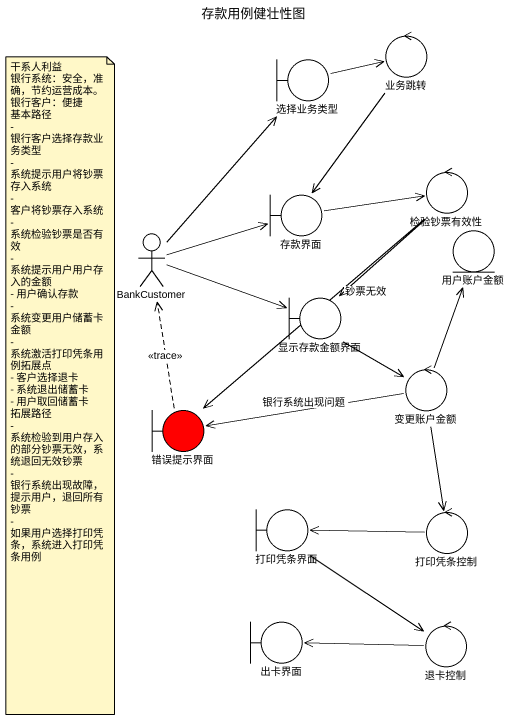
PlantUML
@startuml
title 存款用例健壮性图
control 业务跳转
boundary 选择业务类型
control 检验钞票有效性
boundary 存款界面
actor BankCustomer
entity 用户账户金额
boundary 显示存款金额界面
control 变更账户金额
boundary 错误提示界面 #FF0000
boundary 打印凭条界面
control 打印凭条控制
boundary 出卡界面
control 退卡控制
业务跳转 --> 存款界面
选择业务类型 -right-> 业务跳转
检验钞票有效性 --> 显示存款金额界面
检验钞票有效性 --> 错误提示界面 : 钞票无效
存款界面 -right-> 检验钞票有效性
BankCustomer -up-> 选择业务类型
BankCustomer -right-> 存款界面
BankCustomer -right-> 显示存款金额界面
显示存款金额界面 --> 变更账户金额
变更账户金额 -up-> 用户账户金额
变更账户金额 -left-> 错误提示界面 : 银行系统出现问题
变更账户金额 --> 打印凭条控制
错误提示界面 .up.> BankCustomer : <<trace>>
打印凭条界面 --> 退卡控制
打印凭条控制 -left-> 打印凭条界面
退卡控制 -left-> 出卡界面
note as N1
  干系人利益
  银行系统：安全，准确，节约运营成本。
  银行客户：便捷
  基本路径
  - 银行客户选择存款业务类型
  - 系统提示用户将钞票存入系统
  - 客户将钞票存入系统
  - 系统检验钞票是否有效
  - 系统提示用户用户存入的金额
  - 用户确认存款
  - 系统变更用户储蓄卡金额
  - 系统激活打印凭条用例拓展点
  - 客户选择退卡
  - 系统退出储蓄卡
  - 用户取回储蓄卡
  拓展路径
  - 系统检验到用户存入的部分钞票无效，系统退回无效钞票
  - 银行系统出现故障，提示用户，退回所有钞票
  - 如果用户选择打印凭条，系统进入打印凭条用例
end note
@enduml
